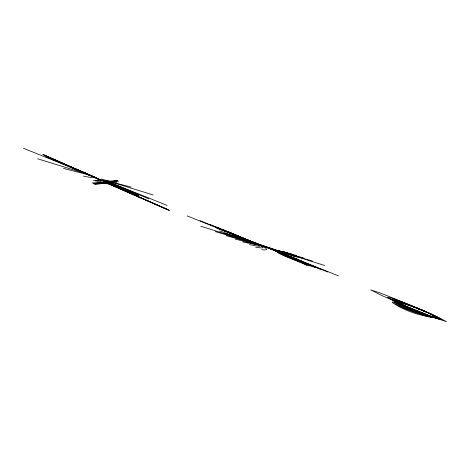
<?xml version="1.0" encoding="UTF-8"?>
<svg xmlns="http://www.w3.org/2000/svg" width="470" height="470" viewBox="0 0 470 470"><rect width="100%" height="100%" fill="white"/><g stroke="black" fill="none" stroke-linecap="round" stroke-linejoin="round"><path stroke-width="0.7" d="M117.717 180.697L108.646 181.884L105.022 181.514M94.952 184.487L104.023 183.3L108.776 183.999L169.617 210.625M117.582 180.615L106.185 181.72M94.071 183.999L103.688 182.865L107.853 183.476L168.043 209.785M118.528 181.144L106.678 182.119L103.171 181.091M93.307 183.611L105.615 182.666L114.151 186.032M92.144 182.947L105.527 182.154L166.885 209.132M117.8 180.715L105.809 181.702L104.181 181.426M96.808 181.796C111.737 182.06 85.569 174.963 85.452 173.371M113.088 181.925L108.964 182.16L108.106 182.589L112.9 185.198L137.169 195.949M95.234 180.932L100.633 180.392L96.138 177.942L71.223 166.932M111.931 181.209L106.531 181.749L111.032 184.199L135.942 195.209M93.395 180.392C113.84 182.507 65.847 166.774 69.83 166.55M114.31 182.166C93.865 180.057 141.858 195.784 137.875 196.013M261.608 249.693C282.053 251.803 234.06 236.075 238.043 235.846M282.523 251.468C262.078 249.353 310.071 265.086 306.088 265.309M255.592 247.161C281.407 251.585 230.417 234.189 233.02 233.672M284.426 251.773C258.612 247.349 309.601 264.745 306.992 265.262M83.501 176.115C115.814 182.895 60.078 163.954 61.623 162.867M116.901 182.366C84.588 175.592 140.319 194.527 138.773 195.62M249.364 244.629C263.529 247.349 263.5 246.803 251.327 241.58M287.288 252.508L279.339 251.115L276.201 251.033L282.323 254.223L308.661 265.579M105.973 181.767L103.8 181.138M242.649 241.974L258.559 245.158L252.731 242.144L227.991 231.557M291.277 253.724L275.367 250.539L281.195 253.553L311.275 266.308M235.094 239.06L254.111 243.907L257.419 244.4L216.611 227.01M296.576 255.48L277.558 250.633L274.251 250.146L315.065 267.53M63.521 168.425L89.735 175.151L45.713 156.622M131.095 187.072L104.886 180.345L148.902 198.88M226.223 235.699L256.861 244.03L209.332 224.219M303.467 257.871L272.829 249.541L320.358 269.351M215.331 231.622L256.849 243.895L200.061 220.718M312.444 261.067L270.932 248.795L327.719 271.966M37.618 158.772L89.206 174.705L23.5 148.291M152.991 194.915L101.397 178.976L167.103 205.396M200.878 226.252L257.695 244.036L187.213 215.936M324.7 265.491L267.9 247.667L338.365 275.814M297.304 257.125L260.85 244.999L219.596 229.002M224.907 233.29L262.237 245.734M104.646 181.432L101.937 180.439M412.225 306.375C405.786 304.601 399.189 301.464 392.421 301.969L392.215 302.445C404.212 310.57 419.405 315.887 433.839 317.18L433.851 316.357L432.841 315.44L428.358 312.873M294.385 256.42L256.649 243.343L216.447 228.103M219.702 230.952L257.437 244.03L297.639 259.264M413.124 306.634L429.222 313.231L434.069 315.781L436.001 317.491L434.286 317.661L429.463 316.533L415.421 311.722L400.945 305.477L396.839 303.173L395.646 301.94L396.633 301.693L399.43 302.175L407.196 304.454L427.841 312.585M263.194 246.092L302.621 261.414M420.256 309.307L403.565 303.127L397.268 301.435L395.634 301.57L397.138 302.88L401.333 305.142L416.426 311.675L430.502 316.663L435.267 317.885L436.9 317.749L432.523 314.841L421.478 309.818M100.527 179.863L102.125 180.498M103.899 181.314L102.16 180.668M422.313 310.165L403.242 302.821L396.798 300.882L394.724 300.753L396.198 302.046L400.393 304.278L415.709 310.999L431.002 316.674L435.954 318.108L438.034 318.237L434.721 315.911L426.237 311.863M222.657 229.389L249.57 240.769M100.909 179.998L90.634 175.58M422.865 310.423L402.302 302.263L395.176 299.913L392.403 299.555L399.682 303.685L416.185 310.864L431.431 316.692L439.767 319.418L441.765 319.676L439.479 318.131L431.231 314.142M422.383 310.253L439.732 318.026L446.5 321.656L436.095 318.249L408.489 307.11L382.527 295.847L370.718 289.89L381.123 293.298L408.73 304.437L430.679 313.895L437.505 317.285L439.556 318.766L434.415 317.697L414.652 309.959L396.016 301.846L387.462 297.216L391.692 298.168L401.215 301.605L427.048 312.262M99.217 179.282L92.149 176.209M102.971 180.921L42.899 154.466M102.09 180.545L43.052 154.53M43.798 154.965L90.569 175.592M426.167 311.822C416.191 308.126 405.575 302.239 395.029 302.216C403.348 308.849 414.47 311.563 424.387 315.264C459.084 324.858 397.973 298.068 393.942 302.48C399.982 307.633 408.166 309.689 415.421 312.685C421.29 313.995 429.028 318.56 434.603 316.845L432.588 315.123L427.477 312.433M129.326 192.729L168.754 210.149M427.565 312.468L430.931 314.025"/></g></svg>
